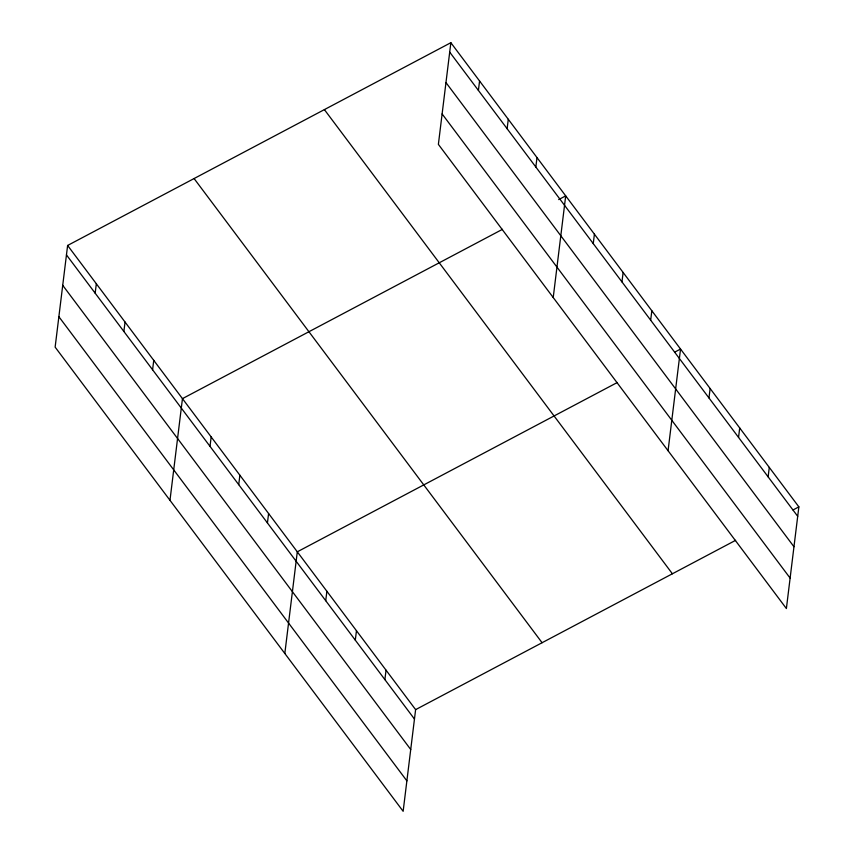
<?xml version="1.0" encoding="UTF-8"?>
<svg xmlns="http://www.w3.org/2000/svg" width="854" height="854" viewBox="0 0 854 854"><rect width="100%" height="100%" fill="white"/><g stroke="black" fill="none" stroke-linecap="round" stroke-linejoin="round"><path stroke-width="1.28" d="M67.615 245.461L55.136 347.13L403.141 811.3L415.62 709.631L67.615 245.461L450.859 42.7L798.864 506.87L786.385 608.539L438.38 144.369L450.859 42.7M95.168 293.189L96.331 283.752M123.883 331.48L125.036 322.043M152.588 369.782L153.752 360.345M169.978 500.305L182.457 398.637L502.472 229.331M210.009 446.364L211.173 436.928M238.725 484.656L239.878 475.219M267.43 522.958L268.594 513.521M284.82 653.481L297.299 551.812L617.303 382.507M325.726 600.704L326.879 591.267M355.307 640.158L356.46 630.722M384.887 679.613L386.04 670.176M478.411 90.428L479.574 80.991M507.127 128.73L508.279 119.293M535.832 167.021L536.995 157.584M553.221 297.544L565.7 195.876L558.676 199.59M593.252 243.603L594.416 234.167M621.968 281.905L623.121 272.469M650.673 320.197L651.837 310.76M668.063 450.72L680.542 349.051L674.692 352.147M708.969 397.943L710.122 388.506M738.55 437.397L739.703 427.961M768.13 476.852L769.283 467.416M415.62 709.631L735.625 540.326M793.014 509.966L798.864 506.87M449.706 52.137L797.7 516.307M445.969 82.571L793.964 546.741M442.116 113.934L790.121 578.105M324.392 109.611L672.397 573.781M194.093 178.55L542.087 642.72M66.463 254.898L414.468 719.068M62.726 285.332L410.731 749.502M58.873 316.695L406.878 780.866"/></g></svg>
